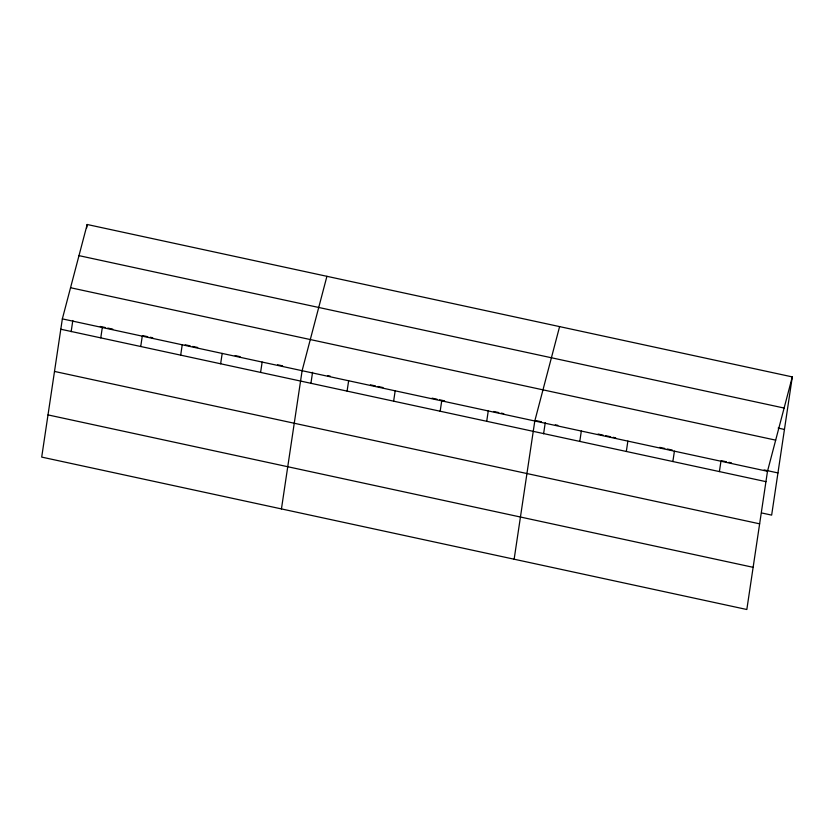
<?xml version="1.0" encoding="UTF-8"?>
<svg xmlns="http://www.w3.org/2000/svg" width="834" height="834" viewBox="0 0 834 834"><rect width="100%" height="100%" fill="white"/><g stroke="black" fill="none" stroke-linecap="round" stroke-linejoin="round"><path stroke-width="1.25" d="M62.352 318.88L41.7 457.095L746.826 609.508L767.489 471.293L792.3 376.905L87.174 224.492L62.352 318.88L767.489 471.293M71.151 331.682L72.819 320.517M86.653 227.943L87.174 224.492M100.768 337.874L102.311 327.512M140.727 346.506L142.27 336.154M180.686 355.148L182.229 344.786M220.635 363.78L222.188 353.428M260.594 372.412L262.147 362.06M281.444 508.917L302.106 370.703L326.918 276.315M310.894 383.504L312.562 372.329M347.09 391.115L348.643 380.763M393.627 401.175L395.18 390.823M440.164 411.235L441.718 400.873M486.712 421.295L488.255 410.933M514.14 559.218L534.792 420.993L559.604 326.605M543.591 433.795L545.259 422.629M579.786 441.405L581.329 431.053M626.324 451.465L627.866 441.113M672.861 461.525L674.414 451.173M719.398 471.585L720.951 461.233M792.3 376.905L771.648 515.12L761.578 512.941M78.98 255.642L784.116 408.055M778.153 428.092L784.45 429.447M70.546 287.73L775.672 440.143M100.288 326.448L105.282 327.533M107.784 328.075L112.778 329.149M142.75 335.633L147.743 336.707M150.235 337.249L152.737 337.791M185.2 344.807L190.194 345.881M192.696 346.423L197.689 347.507M235.146 355.597L240.14 356.681M277.597 364.781L282.59 365.855M327.658 375.592L330.17 376.144M370.421 384.839L375.456 385.923M377.969 386.476L383.004 387.56M432.054 398.162L437.089 399.246M439.601 399.788L444.637 400.883M493.686 411.485L498.722 412.569M501.234 413.111L503.746 413.654M536.45 420.722L541.485 421.816M555.319 424.808L557.831 425.35M598.082 434.045L603.118 435.139M605.63 435.682L610.665 436.766M613.178 437.308L615.69 437.85M659.715 447.368L664.75 448.452M667.263 449.005L672.298 450.089M721.347 460.691L726.383 461.775M728.895 462.317L731.408 462.87M764.111 469.938L777.945 472.93M60.809 329.232L765.935 481.645M54.502 371.432L759.638 523.835M48.007 414.905L753.133 567.318"/></g></svg>
